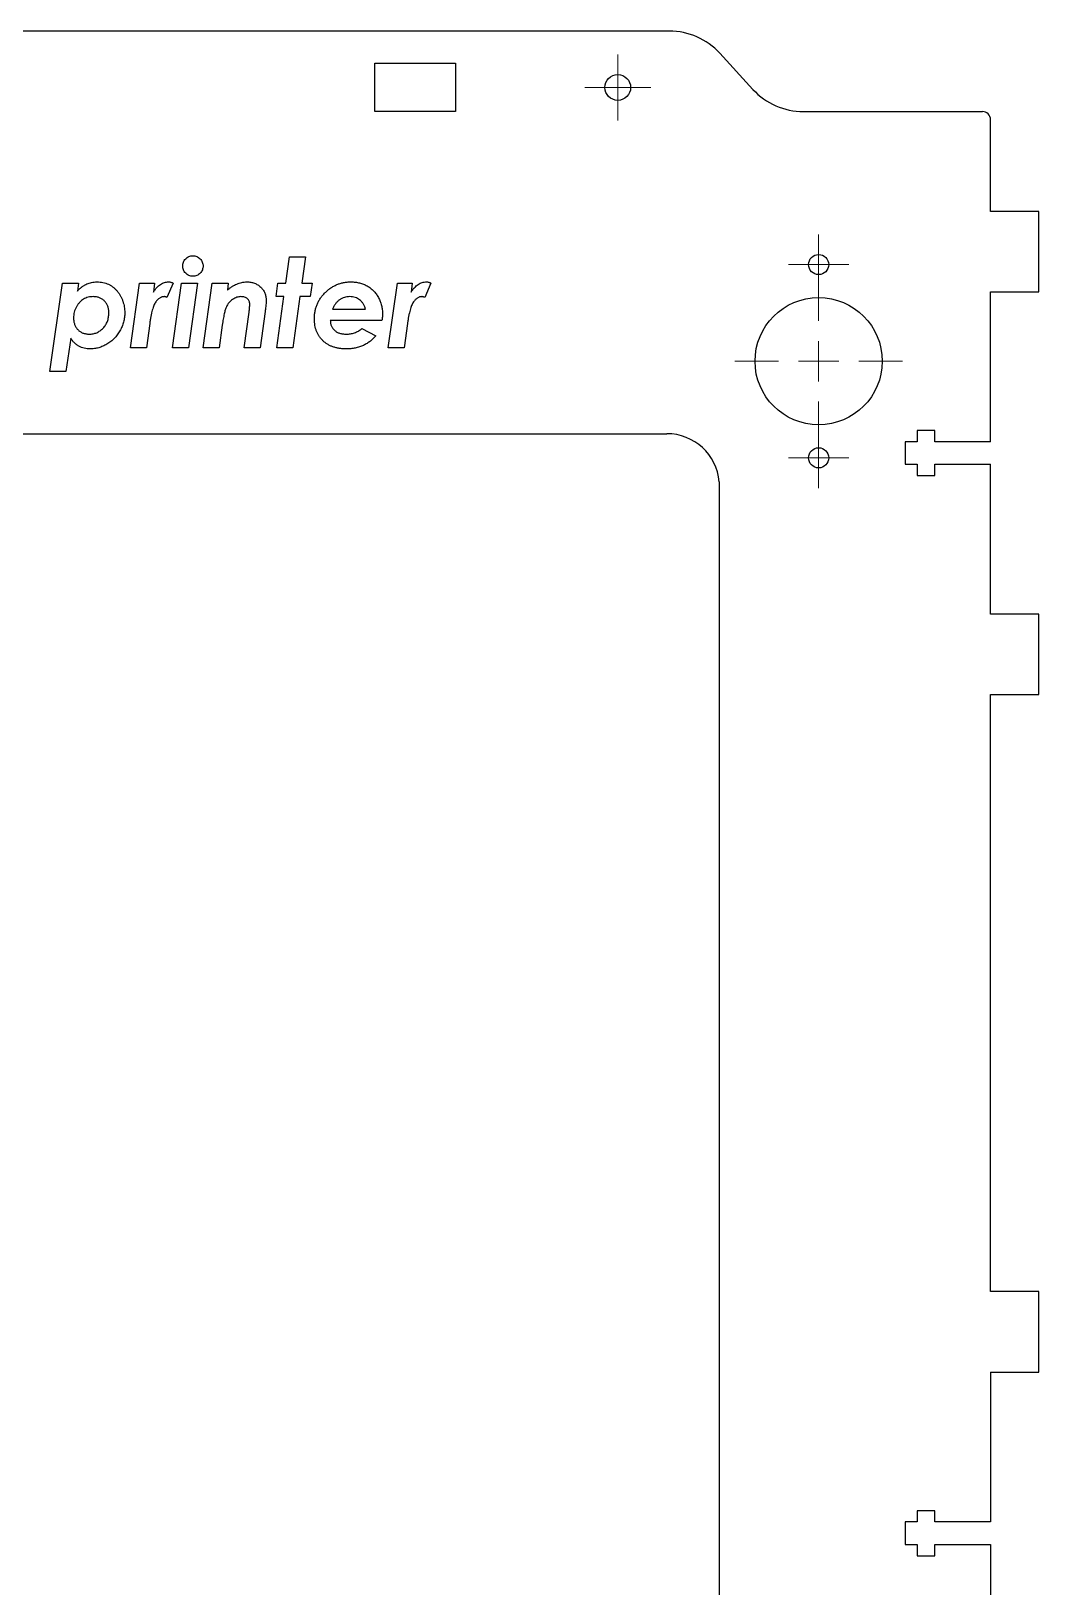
# Model space of a CAD drawing. Header units: millimetres. Extents: x 41 to 807, y -408 to 798.
# Drawn here: x 253.6 to 378.8, y 604.5 to 797.7 of the extents above; entities that cross this region are included whole.
import ezdxf

# ---------------------------------------------------------------- set-up
doc = ezdxf.new("R2010")
doc.units = ezdxf.units.MM

# ---------------------------------------------------------------- blocks, each defined once
blk = doc.blocks.new('SW_CENTERMARKSYMBOL_7')
at = {"color": 0, "linetype": 'Continuous', "lineweight": 18}
for p, q in [((0, 2.5), (0, 4.1)), ((0, 0), (0, 2.5)), ((-2.5, 0), (-4.1, 0)), ((0, 0), (-2.5, 0)), ((0, 0), (0, -2.5)), ((0, 0), (2.5, 0)), ((2.5, 0), (4.1, 0)), ((0, -2.5), (0, -4.1))]:
    blk.add_line(p, q, dxfattribs=at)
blk = doc.blocks.new('SW_CENTERMARKSYMBOL_10')
at = {"color": 0, "linetype": 'Continuous', "lineweight": 18}
for p, q in [((0, 5), (0, 10.4)), ((0, 0), (0, 2.5)), ((-5, 0), (-10.4, 0)), ((0, 0), (-2.5, 0)), ((0, 0), (0, -2.5)), ((0, 0), (2.5, 0)), ((5, 0), (10.4, 0)), ((0, -5), (0, -10.4))]:
    blk.add_line(p, q, dxfattribs=at)
blk = doc.blocks.new('SW_CENTERMARKSYMBOL_14')
at = {"color": 0, "linetype": 'Continuous', "lineweight": 18}
for p, q in [((0, 2.5), (0, 3.75)), ((0, 0), (0, 2.5)), ((-2.5, 0), (-3.75, 0)), ((0, 0), (-2.5, 0)), ((0, 0), (0, -2.5)), ((0, 0), (2.5, 0)), ((2.5, 0), (3.75, 0)), ((0, -2.5), (0, -3.75))]:
    blk.add_line(p, q, dxfattribs=at)
blk = doc.blocks.new('SW_CENTERMARKSYMBOL_15')
at = {"color": 0, "linetype": 'Continuous', "lineweight": 18}
for p, q in [((0, 2.5), (0, 3.75)), ((0, 0), (0, 2.5)), ((-2.5, 0), (-3.75, 0)), ((0, 0), (-2.5, 0)), ((0, 0), (0, -2.5)), ((0, 0), (2.5, 0)), ((2.5, 0), (3.75, 0)), ((0, -2.5), (0, -3.75))]:
    blk.add_line(p, q, dxfattribs=at)

msp = doc.modelspace()

# ---------------------------------------------------------------- linework, layer by layer
at = {"color": 7, "linetype": 'Continuous', "lineweight": 25}
for p, q in [((332.88, 797.72), (86.47, 797.72)), ((339.15, 794.96), (343.25, 790.48)), ((296.31, 793.72), (306.31, 793.72)), ((296.31, 787.72), (296.31, 793.72)), ((306.31, 793.72), (306.31, 787.72)), ((306.31, 787.72), (296.31, 787.72)), ((349.52, 787.72), (371.77, 787.72)), ((372.77, 775.32), (372.77, 786.72)), ((378.77, 775.32), (372.77, 775.32)), ((378.77, 765.32), (378.77, 775.32)), ((372.77, 765.32), (378.77, 765.32)), ((372.77, 746.72), (372.77, 765.32)), ((365.86, 748.12), (363.66, 748.12)), ((363.66, 748.12), (363.66, 746.72)), ((365.86, 746.72), (365.86, 748.12)), ((86.52, 747.72), (332.55, 747.72)), ((363.66, 746.72), (362.16, 746.72)), ((362.16, 746.72), (362.16, 743.92)), ((372.77, 746.72), (365.86, 746.72)), ((362.16, 743.92), (363.66, 743.92)), ((363.66, 743.92), (363.66, 742.52)), ((365.86, 742.52), (365.86, 743.92)), ((365.86, 743.92), (372.77, 743.92)), ((372.77, 725.32), (372.77, 743.92)), ((363.66, 742.52), (365.86, 742.52)), ((339.08, 741.74), (339.05, 519.39)), ((378.77, 725.32), (372.77, 725.32)), ((378.77, 715.32), (378.77, 725.32)), ((372.77, 715.32), (378.77, 715.32)), ((372.77, 641.16), (372.77, 715.32)), ((378.77, 641.16), (372.77, 641.16)), ((378.77, 631.16), (378.77, 641.16)), ((372.77, 631.16), (378.77, 631.16)), ((372.77, 631.16), (372.77, 612.56)), ((363.66, 612.56), (362.16, 612.56)), ((362.16, 612.56), (362.16, 609.76)), ((365.86, 613.93), (363.66, 613.93)), ((363.66, 613.93), (363.66, 612.56)), ((365.86, 612.56), (365.86, 613.93)), ((372.77, 612.56), (365.86, 612.56)), ((362.16, 609.76), (363.66, 609.76)), ((363.66, 609.76), (363.66, 608.36)), ((365.86, 608.36), (365.86, 609.76)), ((365.86, 609.76), (372.77, 609.76)), ((372.77, 609.76), (372.77, 591.16)), ((363.66, 608.36), (365.86, 608.36))]:
    msp.add_line(p, q, dxfattribs=at)
at = {"color": 3, "linetype": 'Continuous', "lineweight": 25}
for p, q in [((285.25, 766.43), (285.7, 769.67)), ((285.7, 769.67), (287.69, 769.67)), ((287.69, 769.67), (287.24, 766.43)), ((255.94, 755.43), (257.49, 766.43)), ((257.49, 766.43), (259.49, 766.43)), ((259.49, 766.43), (259.35, 765.44)), ((265.94, 758.39), (267.08, 766.43)), ((267.08, 766.43), (268.94, 766.43)), ((268.94, 766.43), (268.79, 765.3)), ((271.26, 766.43), (270.48, 764.64)), ((271.16, 758.39), (272.3, 766.43)), ((272.3, 766.43), (274.29, 766.43)), ((274.29, 766.43), (273.15, 758.39)), ((274.97, 758.39), (276.11, 766.43)), ((276.11, 766.43), (278.1, 766.43)), ((278.1, 766.43), (277.98, 765.54)), ((284.04, 764.74), (284.27, 766.43)), ((284.27, 766.43), (285.25, 766.43)), ((287.24, 766.43), (288.5, 766.43)), ((288.5, 766.43), (288.26, 764.74)), ((297.96, 758.39), (299.1, 766.43)), ((299.1, 766.43), (300.95, 766.43)), ((300.95, 766.43), (300.8, 765.3)), ((303.27, 766.43), (302.49, 764.64)), ((285.01, 764.74), (284.04, 764.74)), ((284.14, 758.39), (285.01, 764.74)), ((287, 764.74), (286.12, 758.39)), ((288.26, 764.74), (287, 764.74)), ((268.34, 761.39), (267.93, 758.39)), ((280.05, 758.39), (280.67, 762.82)), ((282.67, 762.91), (282.04, 758.39)), ((297.18, 761.78), (290.76, 761.78)), ((291.04, 763.19), (295.14, 763.19)), ((300.35, 761.39), (299.95, 758.39)), ((258.52, 759.59), (257.93, 755.43)), ((277.35, 761.2), (276.96, 758.39)), ((294.69, 760.77), (296.42, 759.88)), ((267.93, 758.39), (265.94, 758.39)), ((273.15, 758.39), (271.16, 758.39)), ((276.96, 758.39), (274.97, 758.39)), ((282.04, 758.39), (280.05, 758.39)), ((286.12, 758.39), (284.14, 758.39)), ((299.95, 758.39), (297.96, 758.39)), ((257.93, 755.43), (255.94, 755.43))]:
    msp.add_line(p, q, dxfattribs=at)
at = {"color": 7, "linetype": 'Continuous', "lineweight": 25}
for centre, radius in [((326.47, 790.72), 1.6), ((351.42, 768.72), 1.25), ((351.42, 756.72), 7.9), ((351.42, 744.72), 1.25)]:
    msp.add_circle(centre, radius, dxfattribs=at)
for centre, radius, start, end in [((332.88, 789.22), 8.5, 42.4655, 90), ((349.52, 796.22), 8.5, 222.4655, 270), ((371.77, 786.72), 1, 0, 90), ((332.55, 741.16), 6.56, 5.1116, 90)]:
    msp.add_arc(centre, radius, start, end, dxfattribs=at)
at = {"color": 3, "linetype": 'Continuous', "lineweight": 25}
for points, knots in [([(272.43, 768.54), (272.43, 768.63), (272.44, 768.79), (272.51, 769.03), (272.63, 769.25), (272.8, 769.44), (272.99, 769.61), (273.21, 769.73), (273.45, 769.8), (273.61, 769.81), (273.7, 769.81)], [0, 0, 0, 0, 0.126712, 0.248899, 0.371192, 0.499249, 0.627306, 0.751101, 0.873288, 1, 1, 1, 1]), ([(273.7, 769.81), (273.78, 769.81), (273.95, 769.8), (274.19, 769.73), (274.4, 769.61), (274.6, 769.44), (274.76, 769.25), (274.88, 769.03), (274.95, 768.79), (274.96, 768.63), (274.97, 768.54)], [0, 0, 0, 0, 0.126767, 0.249007, 0.371887, 0.5, 0.628113, 0.750993, 0.873233, 1, 1, 1, 1]), ([(273.7, 767.28), (273.61, 767.28), (273.45, 767.29), (273.21, 767.36), (272.99, 767.48), (272.8, 767.64), (272.63, 767.84), (272.51, 768.06), (272.44, 768.3), (272.43, 768.46), (272.43, 768.54)], [0, 0, 0, 0, 0.126656, 0.248789, 0.371999, 0.5, 0.628001, 0.751211, 0.873344, 1, 1, 1, 1]), ([(274.97, 768.54), (274.96, 768.46), (274.95, 768.3), (274.88, 768.06), (274.76, 767.84), (274.6, 767.64), (274.41, 767.48), (274.19, 767.36), (273.95, 767.29), (273.78, 767.28), (273.7, 767.28)], [0, 0, 0, 0, 0.126712, 0.248899, 0.372694, 0.500751, 0.628808, 0.751101, 0.873288, 1, 1, 1, 1]), ([(259.35, 765.44), (259.45, 765.54), (259.65, 765.73), (259.95, 765.98), (260.24, 766.18), (260.53, 766.33), (260.82, 766.44), (261.13, 766.51), (261.45, 766.56), (261.67, 766.57), (261.78, 766.57)], [0, 0, 0, 0, 0.155959, 0.296282, 0.423639, 0.538615, 0.649178, 0.761513, 0.878111, 1, 1, 1, 1]), ([(261.78, 766.57), (261.91, 766.57), (262.16, 766.56), (262.53, 766.5), (262.88, 766.41), (263.21, 766.29), (263.52, 766.12), (263.81, 765.92), (264.07, 765.69), (264.31, 765.42), (264.53, 765.12), (264.72, 764.82), (264.88, 764.5), (265.01, 764.16), (265.11, 763.82), (265.19, 763.47), (265.23, 763.1), (265.23, 762.86), (265.24, 762.73)], [0, 0, 0, 0, 0.067226, 0.131282, 0.193198, 0.253714, 0.313801, 0.373819, 0.435167, 0.498132, 0.561703, 0.624073, 0.685676, 0.747181, 0.808984, 0.871321, 0.934696, 1, 1, 1, 1]), ([(268.79, 765.3), (268.86, 765.4), (268.99, 765.6), (269.2, 765.86), (269.43, 766.07), (269.66, 766.26), (269.91, 766.4), (270.16, 766.5), (270.43, 766.56), (270.61, 766.57), (270.7, 766.57)], [0, 0, 0, 0, 0.150409, 0.289852, 0.42027, 0.54267, 0.659773, 0.773077, 0.88593, 1, 1, 1, 1]), ([(270.7, 766.57), (270.75, 766.57), (270.84, 766.56), (270.98, 766.54), (271.12, 766.49), (271.21, 766.45), (271.26, 766.43)], [0, 0, 0, 0, 0.232358, 0.476124, 0.730988, 1, 1, 1, 1]), ([(277.98, 765.54), (278.07, 765.62), (278.26, 765.78), (278.55, 765.99), (278.85, 766.17), (279.15, 766.31), (279.45, 766.43), (279.76, 766.51), (280.07, 766.56), (280.27, 766.57), (280.38, 766.57)], [0, 0, 0, 0, 0.141134, 0.275885, 0.404976, 0.529248, 0.648997, 0.767586, 0.88361, 1, 1, 1, 1]), ([(280.38, 766.57), (280.46, 766.57), (280.64, 766.56), (280.88, 766.54), (281.12, 766.48), (281.35, 766.41), (281.56, 766.32), (281.76, 766.21), (281.95, 766.08), (282.12, 765.93), (282.28, 765.76), (282.42, 765.58), (282.54, 765.39), (282.64, 765.19), (282.71, 764.98), (282.76, 764.76), (282.8, 764.53), (282.8, 764.37), (282.8, 764.29)], [0, 0, 0, 0, 0.069876, 0.137173, 0.201925, 0.264608, 0.326604, 0.388035, 0.449591, 0.512096, 0.574035, 0.63428, 0.693545, 0.752816, 0.812513, 0.873357, 0.935443, 1, 1, 1, 1]), ([(288.79, 761.97), (288.79, 762.13), (288.8, 762.44), (288.87, 762.9), (288.97, 763.34), (289.11, 763.76), (289.3, 764.16), (289.53, 764.54), (289.8, 764.9), (290.11, 765.24), (290.45, 765.55), (290.81, 765.82), (291.19, 766.05), (291.58, 766.24), (291.99, 766.39), (292.42, 766.49), (292.87, 766.56), (293.17, 766.57), (293.33, 766.57)], [0, 0, 0, 0, 0.065956, 0.129718, 0.191794, 0.253443, 0.314455, 0.376167, 0.439, 0.503224, 0.567654, 0.629998, 0.69108, 0.751948, 0.812152, 0.873333, 0.935882, 1, 1, 1, 1]), ([(293.33, 766.57), (293.42, 766.57), (293.6, 766.56), (293.88, 766.54), (294.14, 766.5), (294.4, 766.45), (294.64, 766.38), (294.88, 766.29), (295.12, 766.19), (295.34, 766.08), (295.56, 765.95), (295.76, 765.8), (295.96, 765.64), (296.14, 765.47), (296.31, 765.28), (296.46, 765.08), (296.61, 764.86), (296.74, 764.64), (296.86, 764.4), (296.97, 764.16), (297.05, 763.91), (297.13, 763.65), (297.18, 763.39), (297.22, 763.13), (297.24, 762.86), (297.25, 762.68), (297.25, 762.59)], [0, 0, 0, 0, 0.044681, 0.088076, 0.130745, 0.1724, 0.21336, 0.254069, 0.294563, 0.334984, 0.375208, 0.415024, 0.455006, 0.494802, 0.534898, 0.575485, 0.617032, 0.65943, 0.70189, 0.744416, 0.78612, 0.828191, 0.870606, 0.913329, 0.956373, 1, 1, 1, 1]), ([(300.8, 765.3), (300.87, 765.4), (301, 765.6), (301.21, 765.86), (301.44, 766.07), (301.67, 766.26), (301.92, 766.4), (302.18, 766.5), (302.44, 766.56), (302.63, 766.57), (302.72, 766.57)], [0, 0, 0, 0, 0.150409, 0.289852, 0.42027, 0.54267, 0.659773, 0.773077, 0.88593, 1, 1, 1, 1]), ([(302.72, 766.57), (302.76, 766.57), (302.85, 766.56), (302.99, 766.54), (303.14, 766.49), (303.23, 766.45), (303.27, 766.43)], [0, 0, 0, 0, 0.2323576, 0.4761245, 0.7309885, 1, 1, 1, 1]), ([(261.34, 764.74), (261.23, 764.73), (261.01, 764.73), (260.69, 764.67), (260.39, 764.57), (260.11, 764.43), (259.85, 764.25), (259.62, 764.03), (259.41, 763.76), (259.22, 763.46), (259.07, 763.14), (258.96, 762.8), (258.89, 762.46), (258.88, 762.23), (258.88, 762.12)], [0, 0, 0, 0, 0.084397, 0.164974, 0.242639, 0.319473, 0.396615, 0.476461, 0.560741, 0.650748, 0.7414, 0.829164, 0.91502, 1, 1, 1, 1]), ([(263.26, 762.73), (263.26, 762.8), (263.26, 762.95), (263.23, 763.16), (263.19, 763.36), (263.13, 763.54), (263.05, 763.72), (262.96, 763.89), (262.85, 764.04), (262.73, 764.19), (262.59, 764.32), (262.44, 764.43), (262.28, 764.52), (262.11, 764.6), (261.93, 764.66), (261.74, 764.7), (261.54, 764.73), (261.41, 764.74), (261.34, 764.74)], [0, 0, 0, 0, 0.070569, 0.138004, 0.202865, 0.265752, 0.327325, 0.387937, 0.448595, 0.509555, 0.570417, 0.630353, 0.689487, 0.748487, 0.808918, 0.870333, 0.933658, 1, 1, 1, 1]), ([(270.14, 764.74), (270.09, 764.73), (269.99, 764.73), (269.85, 764.7), (269.71, 764.65), (269.57, 764.57), (269.44, 764.48), (269.31, 764.36), (269.19, 764.23), (269.07, 764.07), (268.95, 763.88), (268.85, 763.64), (268.75, 763.37), (268.65, 763.06), (268.56, 762.7), (268.48, 762.3), (268.4, 761.86), (268.36, 761.55), (268.34, 761.39)], [0, 0, 0, 0, 0.036058, 0.071219, 0.107214, 0.144909, 0.184091, 0.225898, 0.27034, 0.318214, 0.371693, 0.433167, 0.503646, 0.583431, 0.672987, 0.772246, 0.881216, 1, 1, 1, 1]), ([(270.48, 764.64), (270.45, 764.65), (270.38, 764.68), (270.29, 764.71), (270.21, 764.73), (270.16, 764.74), (270.14, 764.74)], [0, 0, 0, 0, 0.3246824, 0.5981935, 0.8260263, 1, 1, 1, 1]), ([(279.66, 764.74), (279.58, 764.73), (279.4, 764.72), (279.14, 764.66), (278.89, 764.55), (278.63, 764.4), (278.39, 764.22), (278.18, 764), (278, 763.74), (277.87, 763.5), (277.78, 763.28), (277.71, 763.08), (277.65, 762.85), (277.59, 762.58), (277.53, 762.28), (277.46, 761.95), (277.4, 761.59), (277.37, 761.33), (277.35, 761.2)], [0, 0, 0, 0, 0.055129, 0.111632, 0.171257, 0.234685, 0.299844, 0.36548, 0.43225, 0.501519, 0.540384, 0.585303, 0.637338, 0.696253, 0.761536, 0.834252, 0.913418, 1, 1, 1, 1]), ([(280.76, 763.78), (280.76, 763.85), (280.75, 763.99), (280.7, 764.19), (280.6, 764.36), (280.48, 764.49), (280.32, 764.6), (280.12, 764.68), (279.9, 764.73), (279.75, 764.73), (279.66, 764.74)], [0, 0, 0, 0, 0.1310331, 0.2513034, 0.3640435, 0.4762783, 0.5912412, 0.7142562, 0.849123, 1, 1, 1, 1]), ([(280.67, 762.82), (280.68, 762.92), (280.71, 763.1), (280.74, 763.37), (280.75, 763.59), (280.76, 763.72), (280.76, 763.78)], [0, 0, 0, 0, 0.313908, 0.585857, 0.81359, 1, 1, 1, 1]), ([(282.8, 764.29), (282.8, 764.21), (282.79, 764.02), (282.77, 763.7), (282.73, 763.33), (282.69, 763.06), (282.67, 762.91)], [0, 0, 0, 0, 0.187686, 0.41556, 0.687482, 1, 1, 1, 1]), ([(293.19, 764.74), (293.07, 764.73), (292.84, 764.72), (292.51, 764.64), (292.19, 764.52), (291.9, 764.34), (291.63, 764.12), (291.4, 763.84), (291.19, 763.54), (291.09, 763.3), (291.04, 763.19)], [0, 0, 0, 0, 0.122929, 0.242477, 0.361266, 0.483566, 0.607274, 0.73292, 0.862687, 1, 1, 1, 1]), ([(295.14, 763.19), (295.1, 763.31), (295.02, 763.54), (294.86, 763.86), (294.65, 764.13), (294.42, 764.35), (294.15, 764.52), (293.85, 764.65), (293.53, 764.72), (293.3, 764.73), (293.19, 764.74)], [0, 0, 0, 0, 0.141435, 0.272335, 0.394959, 0.514684, 0.632371, 0.749589, 0.87134, 1, 1, 1, 1]), ([(302.15, 764.74), (302.1, 764.73), (302.01, 764.73), (301.86, 764.7), (301.72, 764.65), (301.59, 764.57), (301.45, 764.48), (301.33, 764.36), (301.2, 764.23), (301.08, 764.07), (300.96, 763.88), (300.86, 763.64), (300.76, 763.37), (300.66, 763.06), (300.58, 762.7), (300.49, 762.3), (300.42, 761.86), (300.37, 761.55), (300.35, 761.39)], [0, 0, 0, 0, 0.036058, 0.071219, 0.107214, 0.144909, 0.184091, 0.225898, 0.27034, 0.318214, 0.371693, 0.433167, 0.503646, 0.583431, 0.672987, 0.772246, 0.881216, 1, 1, 1, 1]), ([(302.49, 764.64), (302.46, 764.65), (302.39, 764.68), (302.3, 764.71), (302.22, 764.73), (302.17, 764.74), (302.15, 764.74)], [0, 0, 0, 0, 0.324682, 0.598193, 0.826026, 1, 1, 1, 1]), ([(258.88, 762.12), (258.88, 762.05), (258.88, 761.9), (258.91, 761.69), (258.95, 761.48), (259.01, 761.29), (259.08, 761.11), (259.18, 760.94), (259.28, 760.79), (259.41, 760.64), (259.55, 760.51), (259.7, 760.4), (259.86, 760.3), (260.03, 760.22), (260.21, 760.16), (260.41, 760.12), (260.61, 760.09), (260.75, 760.08), (260.82, 760.08)], [0, 0, 0, 0, 0.0708695, 0.1379552, 0.2031755, 0.2657558, 0.3273854, 0.3876707, 0.4475629, 0.5081075, 0.5685086, 0.6275212, 0.686697, 0.7460516, 0.8062089, 0.8681855, 0.932599, 1, 1, 1, 1]), ([(260.82, 760.08), (260.91, 760.08), (261.07, 760.09), (261.31, 760.13), (261.54, 760.18), (261.77, 760.26), (261.98, 760.37), (262.18, 760.5), (262.37, 760.65), (262.55, 760.82), (262.72, 761.01), (262.87, 761.22), (262.99, 761.43), (263.09, 761.67), (263.17, 761.92), (263.22, 762.18), (263.26, 762.45), (263.26, 762.63), (263.26, 762.73)], [0, 0, 0, 0, 0.062473, 0.122789, 0.18148, 0.240369, 0.298889, 0.357677, 0.418131, 0.480866, 0.544111, 0.606231, 0.668503, 0.731549, 0.795436, 0.860938, 0.929321, 1, 1, 1, 1]), ([(265.24, 762.73), (265.24, 762.63), (265.23, 762.44), (265.2, 762.15), (265.16, 761.87), (265.09, 761.58), (265, 761.31), (264.9, 761.03), (264.78, 760.76), (264.64, 760.5), (264.48, 760.24), (264.31, 760), (264.13, 759.76), (263.94, 759.55), (263.73, 759.35), (263.51, 759.17), (263.27, 759), (263.03, 758.84), (262.77, 758.7), (262.52, 758.58), (262.26, 758.48), (262, 758.39), (261.73, 758.33), (261.46, 758.28), (261.19, 758.25), (261.01, 758.25), (260.92, 758.25)], [0, 0, 0, 0, 0.042239, 0.084027, 0.125831, 0.167881, 0.210068, 0.252483, 0.295578, 0.33936, 0.383133, 0.426343, 0.468703, 0.510809, 0.552433, 0.594205, 0.63611, 0.678525, 0.720465, 0.761527, 0.802035, 0.841991, 0.881477, 0.920758, 0.960318, 1, 1, 1, 1]), ([(292.74, 758.25), (292.59, 758.25), (292.3, 758.26), (291.88, 758.31), (291.48, 758.39), (291.1, 758.5), (290.75, 758.64), (290.42, 758.82), (290.12, 759.03), (289.84, 759.26), (289.6, 759.53), (289.38, 759.81), (289.2, 760.12), (289.05, 760.45), (288.93, 760.8), (288.85, 761.17), (288.8, 761.57), (288.79, 761.84), (288.79, 761.97)], [0, 0, 0, 0, 0.07297, 0.142039, 0.208336, 0.272096, 0.333336, 0.393775, 0.453166, 0.512783, 0.571752, 0.630237, 0.688213, 0.747052, 0.806807, 0.868685, 0.93276, 1, 1, 1, 1]), ([(290.76, 761.78), (290.77, 761.71), (290.78, 761.59), (290.8, 761.41), (290.85, 761.24), (290.91, 761.08), (290.99, 760.93), (291.08, 760.79), (291.19, 760.66), (291.31, 760.54), (291.44, 760.43), (291.59, 760.34), (291.75, 760.26), (291.93, 760.2), (292.11, 760.14), (292.31, 760.11), (292.52, 760.09), (292.67, 760.08), (292.74, 760.08)], [0, 0, 0, 0, 0.0650188, 0.1268366, 0.1862517, 0.2444649, 0.3017538, 0.3590278, 0.4168199, 0.4749012, 0.53445, 0.5940369, 0.6546957, 0.7181096, 0.7837368, 0.851877, 0.9238589, 1, 1, 1, 1]), ([(297.25, 762.59), (297.25, 762.53), (297.25, 762.4), (297.23, 762.21), (297.21, 762), (297.19, 761.85), (297.18, 761.78)], [0, 0, 0, 0, 0.221715, 0.460135, 0.721325, 1, 1, 1, 1]), ([(260.92, 758.25), (260.8, 758.25), (260.56, 758.26), (260.21, 758.33), (259.87, 758.43), (259.54, 758.58), (259.24, 758.78), (258.97, 759.01), (258.72, 759.28), (258.59, 759.49), (258.52, 759.59)], [0, 0, 0, 0, 0.126593, 0.249614, 0.372417, 0.495759, 0.619399, 0.74325, 0.869565, 1, 1, 1, 1]), ([(292.74, 760.08), (292.83, 760.09), (293.01, 760.09), (293.27, 760.12), (293.53, 760.18), (293.78, 760.25), (294.02, 760.35), (294.25, 760.47), (294.48, 760.6), (294.62, 760.71), (294.69, 760.77)], [0, 0, 0, 0, 0.128402, 0.254417, 0.37819, 0.501275, 0.623495, 0.746651, 0.8717, 1, 1, 1, 1]), ([(296.42, 759.88), (296.32, 759.76), (296.11, 759.52), (295.74, 759.2), (295.33, 758.92), (294.88, 758.68), (294.38, 758.49), (293.86, 758.35), (293.31, 758.26), (292.93, 758.25), (292.74, 758.25)], [0, 0, 0, 0, 0.114281, 0.229705, 0.348817, 0.473011, 0.600099, 0.729658, 0.862348, 1, 1, 1, 1])]:
    msp.add_open_spline(points, degree=3, knots=knots, dxfattribs=at)

# ---------------------------------------------------------------- block references
at = {"color": 7, "linetype": 'Continuous', "lineweight": 18}
for name, p in [('SW_CENTERMARKSYMBOL_7', (326.47, 790.72)), ('SW_CENTERMARKSYMBOL_14', (351.42, 768.72)), ('SW_CENTERMARKSYMBOL_10', (351.42, 756.72)), ('SW_CENTERMARKSYMBOL_15', (351.42, 744.72))]:
    msp.add_blockref(name, p, dxfattribs=at)

doc.saveas('drawing.dxf')
